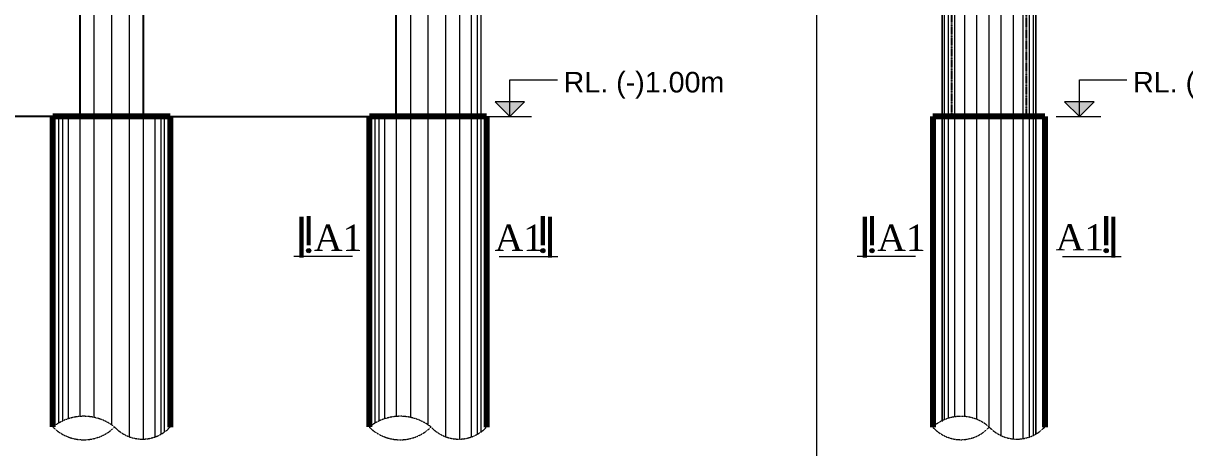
# Model space of a CAD drawing. Header units: millimetres. Extents: x -452357 to 35267, y 81803 to 461763.
# Drawn here: x -59050 to -49138, y 208882 to 212498 of the extents above; entities that cross this region are included whole.
import ezdxf

# ---------------------------------------------------------------- set-up
doc = ezdxf.new("R2010")
doc.units = ezdxf.units.MM
doc.header["$PDMODE"] = 2
doc.linetypes.add('DASHED', pattern=[0.75, 0.5, -0.25])
doc.layers.get('Defpoints').update_dxf_attribs({"lineweight": 13})
for name, color, linetype, lineweight in [('Dimision', 96, 'Continuous', 18), ('hatch', 65, 'Continuous', 15), ('Hatching', 65, 'Continuous', 20), ('Pile', 11, 'Continuous', 15), ('Text', 7, 'Continuous', 15)]:
    doc.layers.add(name, color=color, linetype=linetype, lineweight=lineweight)
doc.layers.add('Pire Line', color=11, linetype='Continuous')
doc.styles.add('ROMANS', font='arial.ttf', dxfattribs={"height": 200})
doc.styles.get("Standard").update_dxf_attribs({"font": 'times.ttf'})
doc.dimstyles.new('ISO-25', dxfattribs={"dimtxt": 175, "dimasz": 100, "dimexe": 65, "dimexo": 115.625, "dimgap": 40, "dimtad": 1, "dimtoh": 1, "dimdec": 0, "dimtxsty": 'Standard', "dimblk": 'DOT', "dimcen": 300, "dimclrd": 256, "dimclre": 256, "dimclrt": 256, "dimadec": 0, "dimazin": 0, "dimtfac": 1, "dimtdec": 0, "dimtix": 1, "dimtmove": 0, "dimatfit": 3, "dimldrblk": 'DOT', "dimfxl": 75, "dimlwd": -1, "dimarcsym": 0})

# ---------------------------------------------------------------- blocks, each defined once
blk = doc.blocks.new('_Dot')
at = {"color": 0, "linetype": 'ByBlock', "lineweight": -2}
blk.add_line((-0.5, 0), (-1, 0), dxfattribs=at)
at = {"color": 0, "linetype": 'ByBlock', "const_width": 0.5}
blk.add_lwpolyline([(-0.25, 0, 1), (0.25, 0, 1)], format="xyb", close=True, dxfattribs=at)
blk = doc.blocks.new('*D509')
at = {"layer": 'Defpoints', "color": 0, "ltscale": 3, "transparency": 16777216}
for p in [(-52279.4, 216134.7), (-52279.4, 216134.7), (-51921.2, 199999.4)]:
    blk.add_point(p, dxfattribs=at)
at = {"layer": 'Dimision', "lineweight": -2, "ltscale": 3, "transparency": 16777216}
for p, q in [((-52279.4, 216134.7), (-52479.4, 216134.7)), ((-52079.4, 199999.4), (-52479.4, 199999.4))]:
    blk.add_line(p, q, dxfattribs=at)
at = {"layer": 'Dimision', "ltscale": 3, "transparency": 16777216}
blk.add_line((-52279.4, 200099.4), (-52279.4, 216034.7), dxfattribs=at)
at = {"layer": 'Dimision', "ltscale": 3, "transparency": 16777216, "xscale": 100, "yscale": 100, "zscale": 100}
for p, rotation in [((-52279.4, 216134.7), 90), ((-52279.4, 199999.4), 270)]:
    blk.add_blockref('_Dot', p, dxfattribs=dict(at, rotation=rotation))
at = {"layer": 'Dimision', "ltscale": 3, "transparency": 16777216, "insert": (-52406.1, 207367.2), "char_height": 170, "attachment_point": 5, "rotation": 90}
blk.add_mtext('43775', dxfattribs=at)

msp = doc.modelspace()

# ---------------------------------------------------------------- hatches: boundary and pattern name
at = {"layer": 'Dimision', "ltscale": 3}
for points in [[(-55023.9, 211828.9), (-54897.7, 211702.7), (-54771.5, 211828.9)], [(-50164.3, 211828.9), (-50038.1, 211702.7), (-49911.9, 211828.9)]]:
    msp.add_hatch(color=256, dxfattribs=at).paths.add_polyline_path(points)
at = {"layer": 'Text'}
for points in [[(-56614.5, 210578.4, 1), (-56614.5, 210542.6, 1)], [(-54615.9, 210578.4, -1), (-54615.9, 210542.6, -1)], [(-51807.5, 210578.4, 1), (-51807.5, 210542.6, 1)], [(-49809, 210578.4, -1), (-49809, 210542.6, -1)]]:
    msp.add_hatch(color=256, dxfattribs=at).paths.add_polyline_path(points)

# ---------------------------------------------------------------- linework, layer by layer
at = {"layer": 'Dimision', "ltscale": 3}
for p, q in [((-54897.7, 211702.7), (-54897.7, 212016.2)), ((-54897.7, 212016.2), (-54491, 212016.2)), ((-50038.1, 211702.7), (-50038.1, 212016.2)), ((-50038.1, 212016.2), (-49631.4, 212016.2)), ((-55096.4, 211702.7), (-54712.9, 211702.7)), ((-50236.8, 211702.7), (-49853.3, 211702.7))]:
    msp.add_line(p, q, dxfattribs=at)
for points in [[(-54771.5, 211828.9), (-55023.9, 211828.9), (-54897.7, 211702.7)], [(-49911.9, 211828.9), (-50164.3, 211828.9), (-50038.1, 211702.7)]]:
    msp.add_lwpolyline(points, close=True, dxfattribs=at)
at = {"layer": 'hatch', "lineweight": 80, "ltscale": 3}
for p, q in [((-57796.4, 211702.7), (-58796.5, 211702.7)), ((-55096.4, 211702.7), (-56096.5, 211702.7)), ((-51289.6, 211702.7), (-51289.6, 209058.1)), ((-50333.2, 211702.7), (-51289.6, 211702.7)), ((-50333.2, 211702.7), (-50333.2, 209058.1))]:
    msp.add_line(p, q, dxfattribs=at)
at = {"layer": 'hatch', "ltscale": 3}
for p, q in [((-50704.7, 208984.7), (-50704.7, 211702.7)), ((-50600.6, 208956.9), (-50600.6, 211702.7)), ((-50516.9, 208959.8), (-50516.9, 211702.7)), ((-50462.6, 208973.7), (-50462.6, 211702.7)), ((-50429, 208987.7), (-50429, 211702.7)), ((-50408.2, 208998.6), (-50408.2, 211702.7))]:
    msp.add_line(p, q, dxfattribs=at)
at = {"layer": 'hatch', "lineweight": 80, "ltscale": 3}
for points in [[(-58796.5, 209059.5), (-58796.5, 211702.7)], [(-57796.4, 211702.7), (-57796.4, 209058.1)], [(-56096.5, 209059.5), (-56096.5, 211702.7)], [(-55096.4, 211702.7), (-55096.4, 209058.1)]]:
    msp.add_lwpolyline(points, dxfattribs=at)
at = {"layer": 'Hatching', "ltscale": 3}
for p, q in [((-58566.5, 216134.7), (-58566.5, 211702.7)), ((-58446.5, 216134.7), (-58446.5, 211702.7)), ((-58296.5, 216134.7), (-58296.5, 211702.7)), ((-58146.5, 216134.7), (-58146.5, 211702.7)), ((-58026.5, 216134.7), (-58026.5, 211702.7)), ((-55866.5, 216134.7), (-55866.5, 211702.7)), ((-55746.5, 216134.7), (-55746.5, 211702.7)), ((-55596.5, 216134.7), (-55596.5, 209077.4)), ((-55446.5, 216134.7), (-55446.5, 208975.9)), ((-55326.5, 216134.7), (-55326.5, 208955.5)), ((-55226.5, 216134.7), (-55226.5, 208973.5)), ((-55176.5, 216134.7), (-55176.5, 208995.8)), ((-51208.2, 216134.7), (-51208.2, 209104)), ((-51208.2, 209112.2), (-51208.2, 216134.7)), ((-51187.4, 209121.5), (-51187.4, 216134.7)), ((-51153.9, 209133.4), (-51153.9, 216134.7)), ((-51099.5, 209145.4), (-51099.5, 216134.7)), ((-51015.8, 209147.6), (-51015.8, 216134.7)), ((-50911.7, 209122.6), (-50911.7, 216134.7)), ((-50808.2, 209056.5), (-50808.2, 216134.7)), ((-50704.7, 211702.7), (-50704.7, 216134.7)), ((-50600.6, 211702.7), (-50600.6, 216134.7)), ((-50516.9, 211702.7), (-50516.9, 216134.7)), ((-50462.6, 211702.7), (-50462.6, 216134.7)), ((-50429, 211702.7), (-50429, 216134.7)), ((-50408.2, 216134.7), (-50408.2, 211702.7)), ((-50408.2, 211702.7), (-50408.2, 216134.7)), ((-58716.5, 211702.7), (-58716.5, 209108.6)), ((-58666.5, 211702.7), (-58666.5, 209128.5)), ((-58566.5, 211702.7), (-58566.5, 209148.4)), ((-58446.5, 211702.7), (-58446.5, 209140.6)), ((-58296.5, 211702.7), (-58296.5, 209077.4)), ((-58146.5, 211702.7), (-58146.5, 208975.9)), ((-58026.5, 211702.7), (-58026.5, 208955.5)), ((-57926.5, 211702.7), (-57926.5, 208973.5)), ((-57876.5, 211702.7), (-57876.5, 208995.8)), ((-56016.5, 211702.7), (-56016.5, 209108.6)), ((-55966.5, 211702.7), (-55966.5, 209128.5)), ((-55866.5, 211702.7), (-55866.5, 209148.4)), ((-55746.5, 211702.7), (-55746.5, 209140.6)), ((-50408.2, 211702.7), (-50408.2, 209008.1))]:
    msp.add_line(p, q, dxfattribs=at)
for points in [[(-56046.5, 212602.7), (-56046.5, 216134.7), (-55146.4, 216134.7), (-55146.4, 209014.6)], [(-58746.5, 209092.9), (-58746.5, 211702.7)], [(-57846.4, 211702.7), (-57846.4, 209014.6)], [(-56046.5, 209092.9), (-56046.5, 211702.7)]]:
    msp.add_lwpolyline(points, dxfattribs=at)
at = {"layer": 'Pile', "linetype": 'DASHED', "ltscale": 5}
for points in [[(-57796.4, 209058.1, -0.433586), (-58270, 209058.1, 0.34683), (-58797.8, 209058.1, 0.41046), (-58270, 209058.1)], [(-55096.4, 209058.1, -0.433586), (-55570, 209058.1, 0.34683), (-56097.8, 209058.1, 0.41046), (-55570, 209058.1)], [(-50333.2, 209058.1, -0.433586), (-50806.8, 209058.1, 0.376741), (-51289.6, 209058.1, 0.445979), (-50806.8, 209058.1)]]:
    msp.add_lwpolyline(points, format="xyb", dxfattribs=at)
at = {"layer": 'Pire Line', "ltscale": 5}
for points in [[(-60546.4, 211702.7), (-60726.5, 211702.7), (-60726.5, 212602.7), (-58566.5, 212602.7), (-58566.5, 211702.7), (-60546.4, 211702.7)], [(-56046.5, 211702.7), (-55866.5, 211702.7), (-55866.5, 212602.7), (-58026.5, 212602.7), (-58026.5, 211702.7), (-56046.5, 211702.7)]]:
    msp.add_lwpolyline(points, dxfattribs=at)
at = {"layer": 'Pire Line', "linetype": 'DASHED', "ltscale": 5}
msp.add_lwpolyline([(-51128, 211702.7), (-50488.5, 211702.7), (-50488.5, 212602.7), (-51128, 212602.7)], close=True, dxfattribs=at)
at = {"layer": 'Text'}
for p, q in [((-56241.9, 210512.4), (-56741.4, 210512.4)), ((-54988.4, 210512.4), (-54489, 210512.4)), ((-51435, 210512.4), (-51934.4, 210512.4)), ((-50181.5, 210512.4), (-49682, 210512.4))]:
    msp.add_line(p, q, dxfattribs=at)
at = {"layer": 'Text', "const_width": 35.9}
for points in [[(-56675.5, 210501.1), (-56675.5, 210850.5)], [(-56614.5, 210606), (-56614.5, 210855.5)], [(-54615.9, 210606), (-54615.9, 210855.5)], [(-54554.8, 210501.1), (-54554.8, 210850.5)], [(-51868.6, 210501.1), (-51868.6, 210850.5)], [(-51807.5, 210606), (-51807.5, 210855.5)], [(-49809, 210606), (-49809, 210855.5)], [(-49747.9, 210501.1), (-49747.9, 210850.5)]]:
    msp.add_lwpolyline(points, dxfattribs=at)
at = {"layer": 'Text'}
for centre in [(-56614.5, 210560.5), (-54615.9, 210560.5), (-51807.5, 210560.5), (-49809, 210560.5)]:
    msp.add_circle(centre, 17.9, dxfattribs=at)

# ---------------------------------------------------------------- texts
at = {"layer": 'Text', "style": 'ROMANS'}
for p in [(-54507, 211909.1), (-49647.4, 211909.1)]:
    msp.add_text(' RL. (-)1.00m ', height=175, dxfattribs=at).set_placement(p)
at = {"layer": 'Text'}
for p in [(-56570.2, 210558.4), (-55027.9, 210558.4), (-51763.2, 210558.4), (-50240.3, 210562.4)]:
    msp.add_text('A1', height=224.17, dxfattribs=at).set_placement(p)

# ---------------------------------------------------------------- dimensions: what is measured, and where the dimension line sits
at = {"layer": 'Dimision', "ltscale": 3}
dim = msp.add_linear_dim(base=(-52279.4, 216134.7), p1=(-51921.2, 199999.4), p2=(-52279.4, 216134.7), angle=90, text='43775', dimstyle='ISO-25', override={"dimtxt": 170, "dimexe": 200, "dimfxl": 200, "dimfxlon": 1}, dxfattribs=at)
dim.commit()
dim.dimension.update_dxf_attribs({"geometry": '*D509', "text_midpoint": (-52279.4, 207367.2), "dimtype": 160})

doc.saveas('drawing.dxf')
